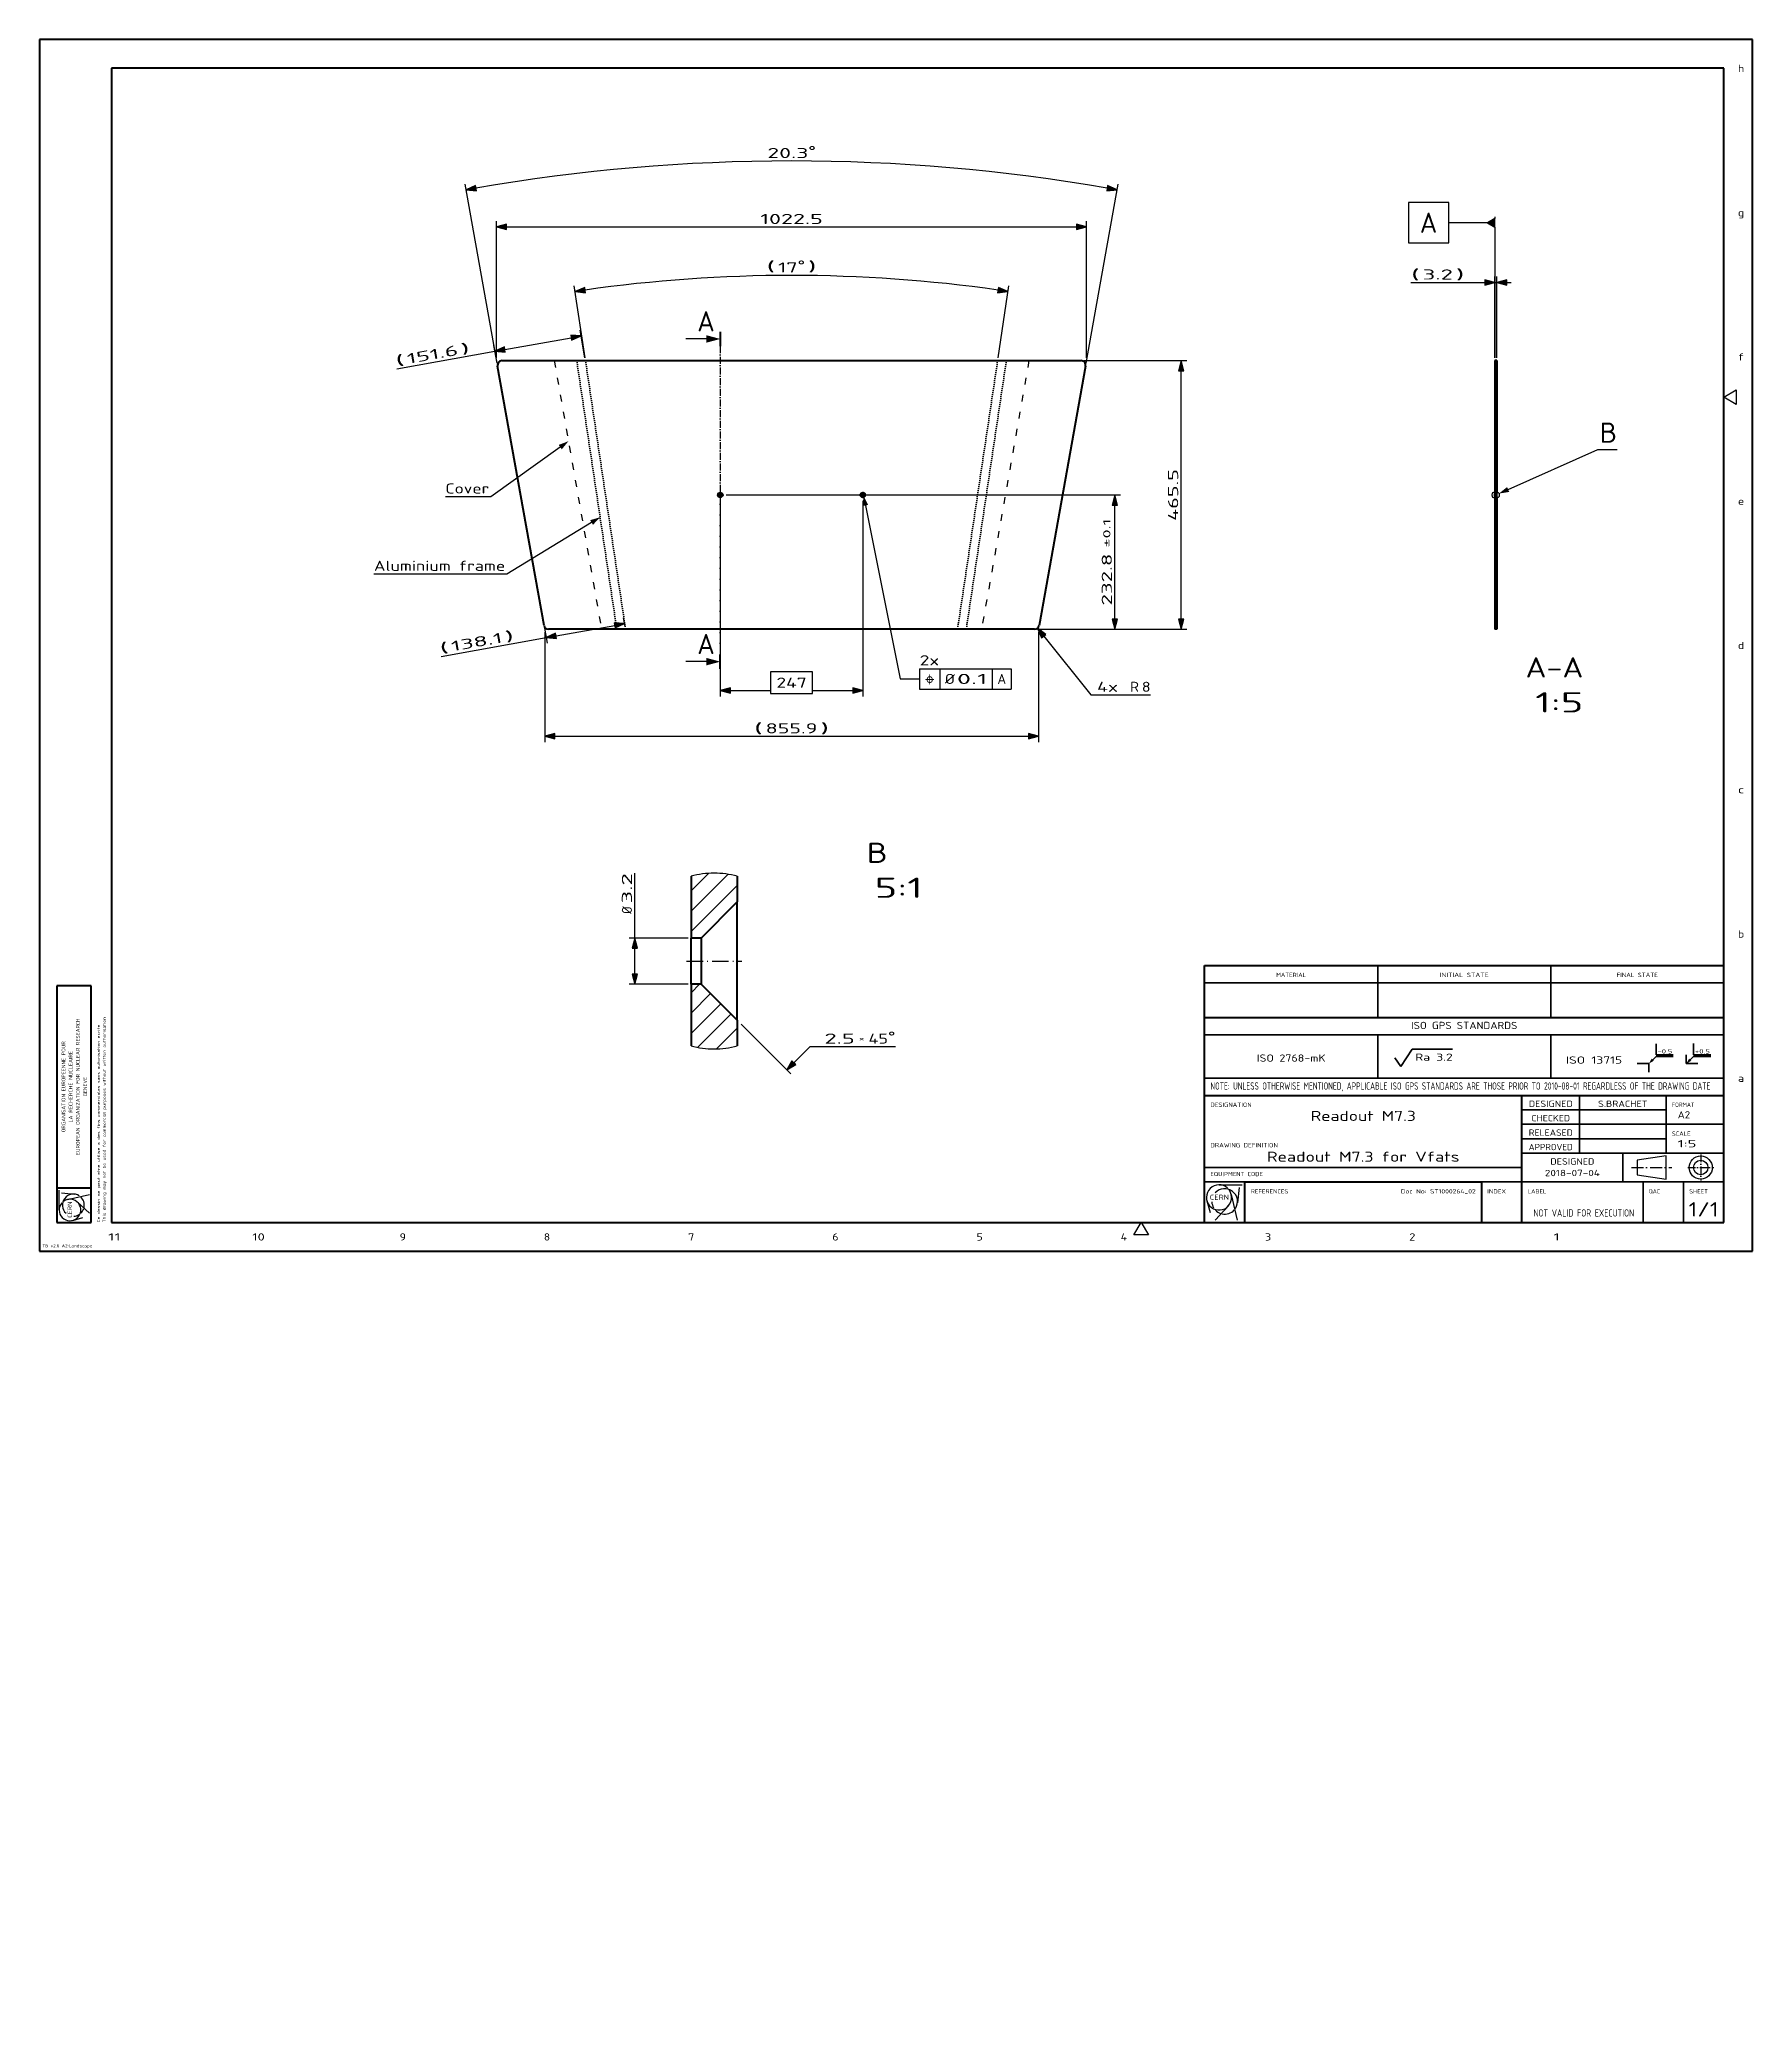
# Model space of a CAD drawing. Extents: x 0 to 594, y -263 to 420.
import ezdxf
from ezdxf.enums import TextEntityAlignment as Align

# ---------------------------------------------------------------- set-up
doc = ezdxf.new("R2010")
doc.units = 0
for name, pattern in [('DASHDOT', [18.5, 12, -3, 0.5, -3]), ('DASHSPACE', [30, 12, -18]), ('DOT', [3.5, 0.5, -3])]:
    doc.linetypes.add(name, pattern=pattern)
doc.layers.get('0').update_dxf_attribs({"lineweight": 13})
doc.styles.add('GDT', font='gdt.shx')
doc.styles.get("Standard").update_dxf_attribs({"font": 'isocp.shx'})
doc.dimstyles.get("Standard").update_dxf_attribs({"dimtxt": 2.5, "dimasz": 2.5, "dimexe": 1.25, "dimexo": 0.625, "dimtad": 1, "dimcen": 2.5, "dimadec": 0, "dimazin": 0, "dimtfac": 1, "dimtmove": 0, "dimatfit": 0, "dimfxl": 1, "dimarcsym": 0})

# ---------------------------------------------------------------- blocks, each defined once
blk = doc.blocks.new('*D67')
at = {"color": 7, "lineweight": 25}
for p, q in [((175.202846, 214.548452), (175.202846, 176.480093)), ((346.375906, 214.548452), (346.375906, 176.480093)), ((178.680184, 178.480093), (342.898568, 178.480093))]:
    blk.add_line(p, q, dxfattribs=at)
for points in [[(178.680184, 179.411831), (175.202846, 178.480093), (178.680184, 177.548354)], [(342.898568, 177.548354), (346.375906, 178.480093), (342.898568, 179.411831)]]:
    blk.add_lwpolyline(points, close=True, dxfattribs=at)
for points in [[(178.680184, 179.411831), (175.202846, 178.480093), (178.680184, 179.411831), (178.680184, 177.548354)], [(342.898568, 177.548354), (346.375906, 178.480093), (342.898568, 177.548354), (342.898568, 179.411831)]]:
    blk.add_solid(points, dxfattribs=at)
for s, p, p2 in [('(', (247.763296, 179.480093), (250.799319, 179.480093)), ('855.9', (251.799319, 179.480093), (269.779433, 179.480093)), (')', (270.779433, 179.480093), (273.815456, 179.480093))]:
    blk.add_text(s, height=3.5, dxfattribs=at).set_placement(p, p2, align=Align.FIT)
blk = doc.blocks.new('*D68')
at = {"color": 7, "lineweight": 25}
for p, q in [((348.219051, 213.192007), (364.574398, 192.857144)), ((364.574398, 192.857144), (385.26849, 192.857144))]:
    blk.add_line(p, q, dxfattribs=at)
blk.add_lwpolyline([(348.945101, 213.775991), (346.039687, 215.901675), (347.493008, 212.608071)], close=True, dxfattribs=at)
blk.add_solid([(348.945101, 213.775991), (346.039687, 215.901675), (348.945101, 213.775991), (347.493008, 212.608071)], dxfattribs=at)
for s, p, p2 in [('4x ', (366.688375, 193.857144), (377.196432, 193.857144)), ('R', (378.196432, 193.857144), (381.232467, 193.857144)), ('8', (382.232467, 193.857144), (385.268478, 193.857144))]:
    blk.add_text(s, height=3.5, dxfattribs=at).set_placement(p, p2, align=Align.FIT)
blk = doc.blocks.new('*D69')
at = {"color": 7, "lineweight": 25}
for p, q in [((158.696078, 307.750845), (147.586788, 369.804312)), ((362.882674, 307.750845), (373.991964, 369.804312))]:
    blk.add_line(p, q, dxfattribs=at)
for points in [[(151.197958, 369.365542), (147.939242, 367.83561), (151.526351, 367.531216)], [(370.052401, 367.531216), (373.63951, 367.83561), (370.380794, 369.365542)]]:
    blk.add_lwpolyline(points, close=True, dxfattribs=at)
blk.add_arc((260.789376, -262.514792), 640.372363, 80.161129, 99.838876, dxfattribs=at)
for points in [[(151.197958, 369.365542), (147.939242, 367.83561), (151.197958, 369.365542), (151.526351, 367.531216)], [(370.052401, 367.531216), (373.63951, 367.83561), (370.052401, 367.531216), (370.380794, 369.365542)]]:
    blk.add_solid(points, dxfattribs=at)
for s, p, p2 in [('20.3', (252.383997, 378.857583), (266.628089, 378.857583)), ('%%d', (266.628089, 379.557583), (269.194756, 379.557583))]:
    blk.add_text(s, height=3.5, dxfattribs=at).set_placement(p, p2, align=Align.FIT)
blk = doc.blocks.new('*D70')
at = {"color": 7, "lineweight": 25}
for p, q in [((158.535378, 309.648452), (158.535378, 357.006167)), ((162.01271, 355.006167), (359.566042, 355.006167)), ((363.043374, 309.648452), (363.043374, 357.006167))]:
    blk.add_line(p, q, dxfattribs=at)
for points in [[(162.01271, 355.937954), (158.535378, 355.006167), (162.01271, 354.074429)], [(359.566042, 354.074429), (363.043374, 355.006167), (359.566042, 355.937954)]]:
    blk.add_lwpolyline(points, close=True, dxfattribs=at)
for points in [[(162.01271, 355.937954), (158.535378, 355.006167), (162.01271, 355.937954), (162.01271, 354.074429)], [(359.566042, 354.074429), (363.043374, 355.006167), (359.566042, 354.074429), (359.566042, 355.937954)]]:
    blk.add_solid(points, dxfattribs=at)
blk.add_text('1022.5', height=3.5, dxfattribs=at).set_placement((249.931307, 356.006167), (271.647445, 356.006167), align=Align.FIT)
blk = doc.blocks.new('*D71')
at = {"color": 7, "lineweight": 25}
for p, q in [((189.198409, 309.637466), (185.468478, 334.595034)), ((332.380343, 309.637466), (336.110274, 334.595034))]:
    blk.add_line(p, q, dxfattribs=at)
for points in [[(189.065511, 334.052456), (185.764095, 332.617007), (189.340957, 332.209438)], [(332.237795, 332.209438), (335.814657, 332.617007), (332.513241, 334.052456)]]:
    blk.add_lwpolyline(points, close=True, dxfattribs=at)
blk.add_arc((260.789376, -169.388889), 507.581201, 81.892527, 98.107471, dxfattribs=at)
for points in [[(189.065511, 334.052456), (185.764095, 332.617007), (189.065511, 334.052456), (189.340957, 332.209438)], [(332.237795, 332.209438), (335.814657, 332.617007), (332.237795, 332.209438), (332.513241, 334.052456)]]:
    blk.add_solid(points, dxfattribs=at)
for s, p, p2 in [('(', (252.083997, 339.542349), (255.120019, 339.542349)), ('17', (256.12002, 339.192349), (262.892066, 339.192349)), ('%%d', (262.892066, 339.892349), (265.458732, 339.892349)), (')', (266.458733, 339.542349), (269.494756, 339.542349))]:
    blk.add_text(s, height=3.5, dxfattribs=at).set_placement(p, p2, align=Align.FIT)
blk = doc.blocks.new('*D72')
at = {"color": 7, "lineweight": 25}
for p, q in [((161.37867, 312.498843), (184.386843, 316.617935)), ((189.169991, 309.632778), (187.457296, 319.199429)), ((123.975228, 305.802603), (157.955758, 311.88605)), ((158.696078, 307.750845), (157.603304, 313.854751))]:
    blk.add_line(p, q, dxfattribs=at)
for points in [[(184.55104, 315.700796), (187.80975, 317.230728), (184.22264, 317.535122)], [(161.214474, 313.41603), (157.955758, 311.88605), (161.542867, 311.581655)]]:
    blk.add_lwpolyline(points, close=True, dxfattribs=at)
for points in [[(184.55104, 315.700796), (187.80975, 317.230728), (184.55104, 315.700796), (184.22264, 317.535122)], [(161.214474, 313.41603), (157.955758, 311.88605), (161.214474, 313.41603), (161.542867, 311.581655)]]:
    blk.add_solid(points, dxfattribs=at)
for s, p, p2 in [(')', (146.45494, 310.842983), (149.443441, 311.378042)), ('(', (123.799007, 306.786929), (126.787508, 307.321987)), ('151.6', (127.771859, 307.498208), (145.470589, 310.666763))]:
    blk.add_text(s, height=3.5, rotation=10.149999, dxfattribs=at).set_placement(p, p2, align=Align.FIT)
blk = doc.blocks.new('*D73')
at = {"color": 7, "lineweight": 25}
for p, q in [((203.083877, 216.532778), (202.55353, 219.495181)), ((139.301449, 206.139517), (175.720064, 212.659438)), ((175.143111, 215.882144), (176.072512, 210.690786)), ((179.142971, 213.272231), (199.483071, 216.913687))]:
    blk.add_line(p, q, dxfattribs=at)
for points in [[(178.978774, 214.189419), (175.720058, 212.659487), (179.307168, 212.355093)], [(199.647268, 215.996548), (202.905978, 217.526479), (199.318868, 217.830874)]]:
    blk.add_lwpolyline(points, close=True, dxfattribs=at)
for points in [[(178.978774, 214.189419), (175.720058, 212.659487), (178.978774, 214.189419), (179.307168, 212.355093)], [(199.647268, 215.996548), (202.905978, 217.526479), (199.647268, 215.996548), (199.318868, 217.830874)]]:
    blk.add_solid(points, dxfattribs=at)
for s, p, p2 in [('138.1', (143.09808, 207.835122), (160.796804, 211.003677)), (')', (161.781155, 211.179897), (164.769668, 211.714956)), ('(', (139.12524, 207.123843), (142.113741, 207.658901))]:
    blk.add_text(s, height=3.5, rotation=10.149999, dxfattribs=at).set_placement(p, p2, align=Align.FIT)
blk = doc.blocks.new('*D74')
at = {"color": 7, "lineweight": 25}
for p, q in [((362.13149, 308.648452), (397.833187, 308.648452)), ((395.833187, 219.025796), (395.833187, 305.171108)), ((346.03691, 215.548452), (397.833187, 215.548452))]:
    blk.add_line(p, q, dxfattribs=at)
for points in [[(396.764938, 305.171108), (395.833187, 308.648452), (394.901437, 305.171108)], [(394.901437, 219.025796), (395.833187, 215.548452), (396.764938, 219.025796)]]:
    blk.add_lwpolyline(points, close=True, dxfattribs=at)
for points in [[(396.764938, 305.171108), (395.833187, 308.648452), (396.764938, 305.171108), (394.901437, 305.171108)], [(394.901437, 219.025796), (395.833187, 215.548452), (394.901437, 219.025796), (396.764938, 219.025796)]]:
    blk.add_solid(points, dxfattribs=at)
blk.add_text('465.5', height=3.5, rotation=90.000003, dxfattribs=at).set_placement((394.833187, 253.108413), (394.833187, 271.088491), align=Align.FIT)
blk = doc.blocks.new('*D75')
at = {"color": 7, "lineweight": 25}
for p, q in [((238.155376, 262.098452), (374.833285, 262.098452)), ((372.833285, 219.025796), (372.833285, 258.621108)), ((346.03691, 215.548452), (374.833285, 215.548452))]:
    blk.add_line(p, q, dxfattribs=at)
for points in [[(373.765035, 258.621108), (372.833285, 262.098452), (371.901534, 258.621108)], [(371.901534, 219.025796), (372.833285, 215.548452), (373.765035, 219.025796)]]:
    blk.add_lwpolyline(points, close=True, dxfattribs=at)
for points in [[(373.765035, 258.621108), (372.833285, 262.098452), (373.765035, 258.621108), (371.901534, 258.621108)], [(371.901534, 219.025796), (372.833285, 215.548452), (371.901534, 219.025796), (373.765035, 219.025796)]]:
    blk.add_solid(points, dxfattribs=at)
for s, height, p, p2 in [('%%p0.1', 2.45, (371.308285, 243.878042), (371.308285, 253.84894)), ('232.8', 3.5, (371.833285, 223.797964), (371.833285, 241.778042))]:
    blk.add_text(s, height=height, rotation=90.000003, dxfattribs=at).set_placement(p, p2, align=Align.FIT)
blk = doc.blocks.new('*D76')
at = {"color": 7, "lineweight": 25}
for p, q in [((236.089376, 260.032437), (236.089376, 192.299185)), ((285.489376, 260.032437), (285.489376, 192.299185)), ((239.566709, 194.299185), (253.535342, 194.299185)), ((268.04341, 194.299185), (282.012043, 194.299185))]:
    blk.add_line(p, q, dxfattribs=at)
for points in [[(253.535342, 200.799185), (253.535342, 193.299185), (268.04341, 193.299185), (268.04341, 200.799185)], [(239.566709, 195.230923), (236.089376, 194.299185), (239.566709, 193.367446)], [(282.012043, 193.367446), (285.489376, 194.299185), (282.012043, 195.230923)]]:
    blk.add_lwpolyline(points, close=True, dxfattribs=at)
for points in [[(239.566709, 195.230923), (236.089376, 194.299185), (239.566709, 195.230923), (239.566709, 193.367446)], [(282.012043, 193.367446), (285.489376, 194.299185), (282.012043, 193.367446), (282.012043, 195.230923)]]:
    blk.add_solid(points, dxfattribs=at)
blk.add_text('247', height=3.5, dxfattribs=at).set_placement((255.535342, 195.299185), (266.04341, 195.299185), align=Align.FIT)
blk = doc.blocks.new('*D83')
at = {"color": 7, "lineweight": 25}
for p, q in [((475.538954, 335.771401), (501.160309, 335.771401)), ((504.637642, 309.648452), (504.637642, 337.771401)), ((504.637642, 335.771401), (505.277642, 335.771401)), ((505.277642, 309.648452), (505.277642, 337.771401)), ((508.754974, 335.771401), (510.277641, 335.771401))]:
    blk.add_line(p, q, dxfattribs=at)
for points in [[(501.160309, 334.839663), (504.637642, 335.771401), (501.160309, 336.70314)], [(508.754974, 336.70314), (505.277642, 335.771401), (508.754974, 334.839663)]]:
    blk.add_lwpolyline(points, close=True, dxfattribs=at)
for points in [[(501.160309, 334.839663), (504.637642, 335.771401), (501.160309, 334.839663), (501.160309, 336.70314)], [(508.754974, 336.70314), (505.277642, 335.771401), (508.754974, 336.70314), (508.754974, 334.839663)]]:
    blk.add_solid(points, dxfattribs=at)
for s, p, p2 in [('(', (475.538954, 336.771401), (478.574977, 336.771401)), ('3.2', (479.574975, 336.771401), (490.083044, 336.771401)), (')', (491.083044, 336.771401), (494.119067, 336.771401))]:
    blk.add_text(s, height=3.5, dxfattribs=at).set_placement(p, p2, align=Align.FIT)
blk = doc.blocks.new('*D90')
at = {"color": 7, "lineweight": 25}
for p, q in [((206.450606, 108.542702), (206.450606, 131.010963)), ((224.93512, 108.542702), (204.450606, 108.542702)), ((206.450606, 96.019508), (206.450606, 105.064919)), ((224.93512, 92.541725), (204.450606, 92.541725))]:
    blk.add_line(p, q, dxfattribs=at)
for points in [[(207.382354, 105.064919), (206.450606, 108.542702), (205.518857, 105.064919)], [(205.518857, 96.019508), (206.450606, 92.541725), (207.382354, 96.019508)]]:
    blk.add_lwpolyline(points, close=True, dxfattribs=at)
for points in [[(207.382354, 105.064919), (206.450606, 108.542702), (207.382354, 105.064919), (205.518857, 105.064919)], [(205.518857, 96.019508), (206.450606, 92.541725), (205.518857, 96.019508), (207.382354, 96.019508)]]:
    blk.add_solid(points, dxfattribs=at)
for s, p, p2 in [('3.2', (205.450605, 120.503151), (205.450605, 131.010963)), ('%%c', (205.450605, 116.936256), (205.450605, 119.502174))]:
    blk.add_text(s, height=3.5, rotation=90.000003, dxfattribs=at).set_placement(p, p2, align=Align.FIT)
blk = doc.blocks.new('BLOCK752')
at = {"color": 7, "lineweight": 25}
blk.add_text('1', height=2.5, dxfattribs=at).set_placement((524.91571, 3.690562), (527.08429, 3.690562), align=Align.FIT)
blk = doc.blocks.new('BLOCK753')
at = {"color": 7, "lineweight": 25}
blk.add_text('2', height=2.5, dxfattribs=at).set_placement((474.91571, 3.690562), (477.08429, 3.690562), align=Align.FIT)
blk = doc.blocks.new('BLOCK754')
at = {"color": 7, "lineweight": 25}
blk.add_text('3', height=2.5, dxfattribs=at).set_placement((424.91571, 3.690562), (427.08429, 3.690562), align=Align.FIT)
blk = doc.blocks.new('BLOCK755')
at = {"color": 7, "lineweight": 25}
blk.add_text('4', height=2.5, dxfattribs=at).set_placement((374.91571, 3.690562), (377.08429, 3.690562), align=Align.FIT)
blk = doc.blocks.new('BLOCK756')
at = {"color": 7, "lineweight": 25}
blk.add_text('5', height=2.5, dxfattribs=at).set_placement((324.91571, 3.690562), (327.08429, 3.690562), align=Align.FIT)
blk = doc.blocks.new('BLOCK757')
at = {"color": 7, "lineweight": 25}
blk.add_text('6', height=2.5, dxfattribs=at).set_placement((274.91571, 3.690562), (277.08429, 3.690562), align=Align.FIT)
blk = doc.blocks.new('BLOCK758')
at = {"color": 7, "lineweight": 25}
blk.add_text('7', height=2.5, dxfattribs=at).set_placement((224.91571, 3.690562), (227.084305, 3.690562), align=Align.FIT)
blk = doc.blocks.new('BLOCK759')
at = {"color": 7, "lineweight": 25}
blk.add_text('8', height=2.5, dxfattribs=at).set_placement((174.91571, 3.690562), (177.084305, 3.690562), align=Align.FIT)
blk = doc.blocks.new('BLOCK760')
at = {"color": 7, "lineweight": 25}
blk.add_text('9', height=2.5, dxfattribs=at).set_placement((124.915703, 3.690562), (127.08429, 3.690562), align=Align.FIT)
blk = doc.blocks.new('BLOCK761')
at = {"color": 7, "lineweight": 25}
blk.add_text('10', height=2.5, dxfattribs=at).set_placement((73.831413, 3.690562), (78.168587, 3.690562), align=Align.FIT)
blk = doc.blocks.new('BLOCK762')
at = {"color": 7, "lineweight": 25}
blk.add_text('11', height=2.5, dxfattribs=at).set_placement((23.831411, 3.690562), (28.168587, 3.690562), align=Align.FIT)
blk = doc.blocks.new('BLOCK763')
at = {"color": 7, "lineweight": 25}
blk.add_text('a', height=2.5, dxfattribs=at).set_placement((588.91571, 58.690563), (591.08429, 58.690563), align=Align.FIT)
blk = doc.blocks.new('BLOCK764')
at = {"color": 7, "lineweight": 25}
blk.add_text('b', height=2.5, dxfattribs=at).set_placement((588.91571, 108.690559), (591.08429, 108.690559), align=Align.FIT)
blk = doc.blocks.new('BLOCK765')
at = {"color": 7, "lineweight": 25}
blk.add_text('c', height=2.5, dxfattribs=at).set_placement((588.91571, 158.690567), (591.08429, 158.690567), align=Align.FIT)
blk = doc.blocks.new('BLOCK766')
at = {"color": 7, "lineweight": 25}
blk.add_text('d', height=2.5, dxfattribs=at).set_placement((588.91571, 208.690567), (591.08429, 208.690567), align=Align.FIT)
blk = doc.blocks.new('BLOCK767')
at = {"color": 7, "lineweight": 25}
blk.add_text('e', height=2.5, dxfattribs=at).set_placement((588.91571, 258.690552), (591.08429, 258.690552), align=Align.FIT)
blk = doc.blocks.new('BLOCK768')
at = {"color": 7, "lineweight": 25}
blk.add_text('f', height=2.5, dxfattribs=at).set_placement((588.91571, 308.690552), (591.08429, 308.690552), align=Align.FIT)
blk = doc.blocks.new('BLOCK769')
at = {"color": 7, "lineweight": 25}
blk.add_text('g', height=2.5, dxfattribs=at).set_placement((588.91571, 358.690552), (591.08429, 358.690552), align=Align.FIT)
blk = doc.blocks.new('BLOCK770')
at = {"color": 7, "lineweight": 25}
blk.add_text('h', height=2.5, dxfattribs=at).set_placement((588.91571, 408.690552), (591.08429, 408.690552), align=Align.FIT)
blk = doc.blocks.new('BLOCK771')
at = {"color": 7, "lineweight": 25}
blk.add_text('ORGANISATION EUROPEENNE POUR', height=1.3, rotation=90.000003, dxfattribs=at).set_placement((9.000001, 41.212677), (9, 72.787323), align=Align.FIT)
blk = doc.blocks.new('BLOCK772')
at = {"color": 7, "lineweight": 25}
blk.add_text('LA RECHERCHE NUCLEAIRE', height=1.3, rotation=90.000003, dxfattribs=at).set_placement((11.500001, 44.595676), (11.5, 69.404327), align=Align.FIT)
blk = doc.blocks.new('BLOCK773')
at = {"color": 7, "lineweight": 25}
blk.add_text('EUROPEAN ORGANIZATION FOR NUCLEAR RESEARCH', height=1.3, rotation=90.000003, dxfattribs=at).set_placement((14.000001, 33.319012), (13.999999, 80.680984), align=Align.FIT)
blk = doc.blocks.new('BLOCK774')
at = {"color": 7, "lineweight": 25}
blk.add_text('GENEVE', height=1.3, rotation=90.000003, dxfattribs=at).set_placement((16.5, 53.617004), (16.5, 60.382999), align=Align.FIT)
blk = doc.blocks.new('BLOCK775')
at = {"color": 7, "lineweight": 25}
blk.add_text('CERN', height=1.542, rotation=90.000003, dxfattribs=at).set_placement((11.322651, 11.542857), (11.322651, 17.230457), align=Align.FIT)
blk = doc.blocks.new('BLOCK776')
at = {"color": 7, "lineweight": 25}
blk.add_text('Ce dessin ne peut etre utilise a des fins commerciales sans autorisation ecrite', height=1, rotation=90.000003, dxfattribs=at).set_placement((21, 10), (20.999996, 78.527374), align=Align.FIT)
blk = doc.blocks.new('BLOCK777')
at = {"color": 7, "lineweight": 25}
blk.add_text('This drawing may not be used for commercial purposes without written authorisation', height=1, rotation=90.000003, dxfattribs=at).set_placement((23, 10), (22.999996, 81.129669), align=Align.FIT)
blk = doc.blocks.new('BLOCK778')
at = {"color": 7, "lineweight": 25}
blk.add_text('TB v2.0 A2:Landscape', height=1, dxfattribs=at).set_placement((1, 1.340058), (18.348705, 1.340058), align=Align.FIT)
blk = doc.blocks.new('BLOCK779')
at = {"color": 7, "lineweight": 25}
blk.add_text('DESIGNATION', height=1.5, dxfattribs=at).set_placement((406, 50), (420.312683, 50), align=Align.FIT)
blk = doc.blocks.new('BLOCK780')
at = {"color": 7, "lineweight": 25}
blk.add_text('Readout M7.3', height=3.5, dxfattribs=at).set_placement((440.783875, 45.143372), (477.216156, 45.143372), align=Align.FIT)
blk = doc.blocks.new('BLOCK781')
at = {"color": 7, "lineweight": 25}
blk.add_text('DRAWING DEFINITION', height=1.5, dxfattribs=at).set_placement((406, 36), (429.420746, 36), align=Align.FIT)
blk = doc.blocks.new('BLOCK782')
at = {"color": 7, "lineweight": 25}
blk.add_text('Readout M7.3 for Vfats', height=3.5, dxfattribs=at).set_placement((425.60376, 31), (492.39624, 31), align=Align.FIT)
blk = doc.blocks.new('BLOCK783')
at = {"color": 7, "lineweight": 25}
blk.add_text('EQUIPMENT CODE', height=1.5, dxfattribs=at).set_placement((406, 26), (424.216125, 26), align=Align.FIT)
blk = doc.blocks.new('BLOCK784')
at = {"color": 7, "lineweight": 25}
blk.add_text('REFERENCES', height=1.5, dxfattribs=at).set_placement((420, 20), (433.011536, 20), align=Align.FIT)
blk = doc.blocks.new('BLOCK785')
at = {"color": 7, "lineweight": 25}
blk.add_text('Doc No: ST1000264_02', height=1.5, dxfattribs=at).set_placement((471.976929, 20), (498, 20), align=Align.FIT)
blk = doc.blocks.new('BLOCK786')
at = {"color": 7, "lineweight": 25}
blk.add_text('INDEX', height=1.5, dxfattribs=at).set_placement((502, 20), (508.505768, 20), align=Align.FIT)
blk = doc.blocks.new('BLOCK787')
at = {"color": 7, "lineweight": 25}
blk.add_text('LABEL', height=1.5, dxfattribs=at).set_placement((516, 20), (522.505737, 20), align=Align.FIT)
blk = doc.blocks.new('BLOCK788')
at = {"color": 7, "lineweight": 25, "width": 0.7}
blk.add_text('NOT VALID FOR EXECUTION', height=2.5, dxfattribs=at).set_placement((518, 12), (552.914246, 12), align=Align.FIT)
blk = doc.blocks.new('BLOCK789')
at = {"color": 7, "lineweight": 25}
blk.add_text('QAC', height=1.5, dxfattribs=at).set_placement((558, 20), (561.903442, 20), align=Align.FIT)
blk = doc.blocks.new('BLOCK790')
at = {"color": 7, "lineweight": 25}
blk.add_text('SHEET', height=1.5, dxfattribs=at).set_placement((572, 20), (578.505737, 20), align=Align.FIT)
blk = doc.blocks.new('BLOCK791')
at = {"color": 7, "lineweight": 25, "width": 0.8}
blk.add_text('1/1', height=5, dxfattribs=at).set_placement((571.79541, 12), (582.204651, 12), align=Align.FIT)
blk = doc.blocks.new('BLOCK792')
at = {"color": 7, "lineweight": 25}
blk.add_text('SCALE', height=1.5, dxfattribs=at).set_placement((566, 40), (572.505737, 40), align=Align.FIT)
blk = doc.blocks.new('BLOCK793')
at = {"color": 7, "lineweight": 25}
blk.add_text('1:5', height=2.5, dxfattribs=at).set_placement((568, 36), (574.505737, 36), align=Align.FIT)
blk = doc.blocks.new('BLOCK794')
at = {"color": 7, "lineweight": 25}
blk.add_text('FORMAT', height=1.5, dxfattribs=at).set_placement((566, 50), (573.806946, 50), align=Align.FIT)
blk = doc.blocks.new('BLOCK795')
at = {"color": 7, "lineweight": 25}
blk.add_text('A2', height=2.5, dxfattribs=at).set_placement((568, 46), (572.337158, 46), align=Align.FIT)
blk = doc.blocks.new('BLOCK796')
at = {"color": 7, "lineweight": 25}
blk.add_text('DESIGNED', height=2.2, dxfattribs=at).set_placement((516.366577, 50), (531.633423, 50), align=Align.FIT)
blk = doc.blocks.new('BLOCK797')
at = {"color": 7, "lineweight": 25}
blk.add_text('S.BRACHET', height=2.2, dxfattribs=at).set_placement((540.412415, 50), (557.587646, 50), align=Align.FIT)
blk = doc.blocks.new('BLOCK798')
at = {"color": 7, "lineweight": 25}
blk.add_text('CHECKED', height=2.2, dxfattribs=at).set_placement((517.32074, 45), (530.67926, 45), align=Align.FIT)
blk = doc.blocks.new('BLOCK799')
at = {"color": 7, "lineweight": 25}
blk.add_text('RELEASED', height=2.2, dxfattribs=at).set_placement((516.366577, 40), (531.633423, 40), align=Align.FIT)
blk = doc.blocks.new('BLOCK800')
at = {"color": 7, "lineweight": 25}
blk.add_text('APPROVED', height=2.2, dxfattribs=at).set_placement((516.366577, 35), (531.633423, 35), align=Align.FIT)
blk = doc.blocks.new('BLOCK801')
at = {"color": 7, "lineweight": 25}
blk.add_text('DESIGNED', height=2.2, dxfattribs=at).set_placement((523.866577, 30), (539.133423, 30), align=Align.FIT)
blk = doc.blocks.new('BLOCK802')
at = {"color": 7, "lineweight": 25}
blk.add_text('2018-07-04', height=2.2, dxfattribs=at).set_placement((521.958191, 26), (541.041748, 26), align=Align.FIT)
blk = doc.blocks.new('BLOCK803')
at = {"color": 7, "lineweight": 25}
blk.add_text('CERN', height=1.8, dxfattribs=at).set_placement((405.799988, 17.788734), (412.439209, 17.788734), align=Align.FIT)
blk = doc.blocks.new('BLOCK804')
at = {"color": 7, "lineweight": 25}
blk.add_text('ISO GPS STANDARDS', height=2.5, dxfattribs=at).set_placement((475.567017, 77), (512.432983, 77), align=Align.FIT)
blk = doc.blocks.new('BLOCK805')
at = {"color": 7, "lineweight": 25, "width": 0.65}
blk.add_text('NOTE: UNLESS OTHERWISE MENTIONED, APPLICABLE ISO GPS STANDARDS ARE THOSE PRIOR TO 2010-08-01 REGARDLESS OF THE DRAWING DATE', height=2.5, dxfattribs=at).set_placement((406, 56), (579.378479, 56), align=Align.FIT)
blk = doc.blocks.new('BLOCK806')
at = {"color": 7, "lineweight": 25}
blk.add_text('ISO 2768-mK', height=2.5, dxfattribs=at).set_placement((422.072754, 65.690559), (445.927216, 65.690559), align=Align.FIT)
blk = doc.blocks.new('BLOCK807')
at = {"color": 7, "lineweight": 25}
blk.add_text('Ra 3.2', height=2.5, dxfattribs=at).set_placement((477, 66), (490.011536, 66), align=Align.FIT)
blk = doc.blocks.new('BLOCK808')
at = {"color": 7, "lineweight": 25}
blk.add_text('ISO 13715', height=2.5, dxfattribs=at).set_placement((529.241333, 65), (548.758606, 65), align=Align.FIT)
blk = doc.blocks.new('BLOCK809')
at = {"color": 7, "lineweight": 25}
blk.add_text('-0.5', height=1.5, dxfattribs=at).set_placement((561, 68.510086), (566.20459, 68.510086), align=Align.FIT)
blk = doc.blocks.new('BLOCK810')
at = {"color": 7, "lineweight": 25}
blk.add_text('+0.5', height=1.5, dxfattribs=at).set_placement((574, 68.510086), (579.20459, 68.510086), align=Align.FIT)
blk = doc.blocks.new('BLOCK811')
at = {"color": 7, "lineweight": 25}
blk.add_text('MATERIAL', height=1.5, dxfattribs=at).set_placement((428.79538, 95), (439.20459, 95), align=Align.FIT)
blk = doc.blocks.new('BLOCK812')
at = {"color": 7, "lineweight": 25}
blk.add_text('INITIAL STATE', height=1.5, dxfattribs=at).set_placement((485.542511, 95), (502.457489, 95), align=Align.FIT)
blk = doc.blocks.new('BLOCK813')
at = {"color": 7, "lineweight": 25}
blk.add_text('FINAL STATE', height=1.5, dxfattribs=at).set_placement((546.843689, 95), (561.156372, 95), align=Align.FIT)
blk = doc.blocks.new('BLOCK814')
at = {"color": 7, "lineweight": 25}
blk.add_line((559.366028, 66.366028), (560.5, 67.5), dxfattribs=at)
blk.add_solid([(559, 66.732056), (558, 65), (559.732056, 66)], dxfattribs=at)
blk = doc.blocks.new('BLOCK815')
at = {"color": 7, "lineweight": 25}
blk.add_line((572.366028, 66.366028), (573.5, 67.5), dxfattribs=at)
blk.add_solid([(572, 66.732056), (571, 65), (572.732056, 66)], dxfattribs=at)
blk = doc.blocks.new('BLOCK816')
at = {"color": 7, "lineweight": 25}
for p, q in [((-147.648148, 2785.619629), (-183.5, 2785.619629)), ((-147.648148, 2226.393555), (-183.5, 2226.393555))]:
    blk.add_line(p, q, dxfattribs=at)
at = {"color": 7, "lineweight": 50}
for p, q in [((-123.5, 2798.119629), (-123.5, 2773.119629)), ((-123.5, 2213.893555), (-123.5, 2238.893555))]:
    blk.add_line(p, q, dxfattribs=at)
at = {"color": 7, "linetype": 'DASHDOT', "lineweight": 25}
blk.add_line((-123.5, 2773.119629), (-123.5, 2238.893555), dxfattribs=at)
at = {"color": 7, "lineweight": 25}
for points in [[(-147.648148, 2779.14917), (-123.5, 2785.619629), (-147.648148, 2792.090088)], [(-147.648148, 2219.923096), (-123.5, 2226.393555), (-147.648148, 2232.864014)]]:
    blk.add_solid(points, dxfattribs=at)
for p, p2 in [((-163.499603, 2798.744873), (-133.139374, 2798.744873)), ((-163.499603, 2239.518555), (-133.139374, 2239.518555))]:
    blk.add_text('A', height=35.000003, dxfattribs=at).set_placement(p, p2, align=Align.FIT)
blk = doc.blocks.new('BLOCK817')
at = {"color": 7, "lineweight": 25}
blk.add_lwpolyline([(-400.993774, 2598.207031), (-521.099426, 2511.765869), (-600, 2511.765869)], dxfattribs=at)
blk.add_solid([(-398.272339, 2594.425781), (-386.881958, 2608.363525), (-403.715179, 2601.988281)], dxfattribs=at)
blk.add_text('Cover', height=17.500002, dxfattribs=at).set_placement((-600, 2517.716797), (-524.099426, 2517.716797), align=Align.FIT)
blk = doc.blocks.new('BLOCK818')
at = {"color": 7, "lineweight": 25}
blk.add_lwpolyline([(-346.659393, 2467.599365), (-493.298279, 2377.765869), (-724, 2377.765869)], dxfattribs=at)
blk.add_solid([(-344.225708, 2463.626709), (-331.833588, 2476.681885), (-349.093048, 2471.571777)], dxfattribs=at)
blk.add_text('Aluminium frame', height=17.500002, dxfattribs=at).set_placement((-724, 2383.716797), (-496.298279, 2383.716797), align=Align.FIT)
blk = doc.blocks.new('BLOCK819')
at = {"color": 7, "linetype": 'DASHDOT', "lineweight": 25, "ltscale": 0.2665}
blk.add_line((128.830002, 2515.25), (118.169998, 2515.25), dxfattribs=at)
at = {"color": 7, "linetype": 'DASHDOT', "lineweight": 25, "ltscale": 0.266504}
blk.add_line((123.5, 2520.580078), (123.5, 2509.919922), dxfattribs=at)
blk = doc.blocks.new('BLOCK820')
at = {"color": 7, "linetype": 'DASHDOT', "lineweight": 25, "ltscale": 0.2665}
blk.add_line((-118.169998, 2515.25), (-128.830002, 2515.25), dxfattribs=at)
at = {"color": 7, "linetype": 'DASHDOT', "lineweight": 25, "ltscale": 0.266504}
blk.add_line((-123.5, 2520.580078), (-123.5, 2509.919922), dxfattribs=at)
blk = doc.blocks.new('BLOCK821')
at = {"color": 7, "lineweight": 25}
for p, q in [((222.000015, 2214.000244), (222.000015, 2179.000244)), ((222.000015, 2214.000244), (380.72049, 2214.000244)), ((257.000031, 2214.000244), (257.000031, 2179.000244)), ((348.040375, 2214.000244), (348.040375, 2179.000244)), ((380.72049, 2214.000244), (380.72049, 2179.000244)), ((222.000015, 2179.000244), (380.72049, 2179.000244))]:
    blk.add_line(p, q, dxfattribs=at)
blk.add_lwpolyline([(128.036652, 2497.071777), (188.000015, 2196.500244), (222.000015, 2196.500244)], dxfattribs=at)
blk.add_solid([(132.605362, 2497.983398), (124.635086, 2514.122559), (123.467941, 2496.1604)], dxfattribs=at)
for s, p, p2 in [('2x', (222.000015, 2219.951172), (255.860245, 2219.951172)), ('%%c', (265.75, 2187.750244), (283.25, 2187.750244)), ('0.1', (286.75, 2187.750244), (339.290344, 2187.750244)), ('A', (356.790344, 2187.750244), (371.970459, 2187.750244))]:
    blk.add_text(s, height=17.500002, dxfattribs=at).set_placement(p, p2, align=Align.FIT)
at = {"color": 7, "lineweight": 25, "style": 'GDT'}
blk.add_text('j', height=17.500002, dxfattribs=at).set_placement((230.750015, 2187.750244), (248.250015, 2187.750244), align=Align.FIT)
blk = doc.blocks.new('BLOCK822')
at = {"color": 7, "lineweight": 50}
for p, q in [((-429.112461, 2289.090194), (-509.585378, 2738.590194)), ((-501.710579, 2748), (501.710579, 2748)), ((509.585378, 2738.590194), (429.112461, 2289.090194)), ((421.237662, 2282.5), (-421.237662, 2282.5))]:
    blk.add_line(p, q, dxfattribs=at)
at = {"color": 7, "linetype": 'DASHSPACE', "lineweight": 25}
for p, q in [((-411.503633, 2748), (-329.423423, 2282.5)), ((411.503633, 2748), (329.423423, 2282.5))]:
    blk.add_line(p, q, dxfattribs=at)
at = {"color": 7, "linetype": 'DOT', "lineweight": 25}
for p, q in [((-372.382388, 2748), (-302.812947, 2282.5)), ((-357.215796, 2748), (-287.646355, 2282.5)), ((357.215796, 2748), (287.646355, 2282.5)), ((372.382388, 2748), (302.812947, 2282.5))]:
    blk.add_line(p, q, dxfattribs=at)
at = {"color": 7, "lineweight": 50}
for centre, radius in [((-123.5, 2515.25), 4.1), ((-123.5, 2515.25), 1.6), ((123.5, 2515.25), 4.1), ((123.5, 2515.25), 1.6)]:
    blk.add_circle(centre, radius, dxfattribs=at)
for centre, start, end in [((-501.710579, 2740), 90, 190.15), ((501.710579, 2740), 349.85, 450), ((-421.237662, 2290.5), 190.15, 270), ((421.237662, 2290.5), 270, 349.85)]:
    blk.add_arc(centre, 8, start, end, dxfattribs=at)
blk = doc.blocks.new('BLOCK823')
at = {"color": 7, "lineweight": 25}
blk.add_lwpolyline([(23.061676, 2524.769775), (178.617981, 2593.768311), (211.97821, 2593.768311)], dxfattribs=at)
blk.add_circle((1.59975, 2515.25), 6.091799, dxfattribs=at)
blk.add_solid([(21.172729, 2529.02832), (7.168335, 2517.719971), (24.950623, 2520.510986)], dxfattribs=at)
blk.add_text('B', height=35.000003, dxfattribs=at).set_placement((181.617981, 2605.720703), (211.97821, 2605.720703), align=Align.FIT)
blk = doc.blocks.new('BLOCK824')
at = {"color": 7, "lineweight": 25}
for s, p, p2 in [('  A-A', (1.6, 2198.933594), (153.401184, 2198.933594)), ('  1:5', (1.6, 2138.414795), (153.401184, 2138.414795))]:
    blk.add_text(s, height=35.000003, dxfattribs=at).set_placement(p, p2, align=Align.FIT)
blk = doc.blocks.new('BLOCK825')
at = {"color": 7, "lineweight": 25}
for p, q in [((-12.990381, 2987), (-80, 2987)), ((0, 2997), (0, 2994.5)), ((0, 2979.5), (0, 2753))]:
    blk.add_line(p, q, dxfattribs=at)
for points in [[(-150, 3022), (-150, 2952), (-80, 2952), (-80, 3022)], [(0, 2994.5), (-12.990381, 2987), (0, 2979.5)]]:
    blk.add_lwpolyline(points, close=True, dxfattribs=at)
blk.add_solid([(0, 2994.5), (-12.990381, 2987), (0, 2994.5), (0, 2979.5)], dxfattribs=at)
at = {"color": 7, "lineweight": 70}
blk.add_text('A', height=35, dxfattribs=at).set_placement((-130.180115, 2969.5), (-99.819885, 2969.5), align=Align.FIT)
blk = doc.blocks.new('BLOCK826')
at = {"color": 7, "lineweight": 50}
for p, q in [((0, 2748), (0, 2516.85)), ((3.2, 2748), (0, 2748)), ((3.2, 2748), (3.2, 2519.35)), ((0.7, 2516.85), (0, 2516.85)), ((0, 2514.482919), (0, 2516.85)), ((0, 2513.65), (0, 2514.482919)), ((0, 2513.65), (0, 2282.5)), ((0.7, 2513.65), (0, 2513.65)), ((0.7, 2516.85), (3.2, 2519.35)), ((0.7, 2516.85), (0.7, 2514.482919)), ((0.7, 2514.482919), (0.7, 2513.65)), ((0.7, 2513.65), (3.2, 2511.15)), ((3.2, 2513.284355), (3.2, 2519.35)), ((3.2, 2511.15), (3.2, 2513.284355)), ((3.2, 2511.15), (3.2, 2282.5)), ((3.2, 2282.5), (0, 2282.5))]:
    blk.add_line(p, q, dxfattribs=at)
blk = doc.blocks.new('BLOCK827')
at = {"color": 7, "lineweight": 25}
for p, q in [((0, 2510.229004), (2.060463, 2512.289551)), ((0, 2474.873779), (3.2, 2478.07373)), ((0, 2439.518311), (3.2, 2442.718506)), ((0, 2404.163086), (3.2, 2407.363037)), ((0, 2368.807617), (3.2, 2372.007813)), ((0, 2333.452393), (3.2, 2336.652344)), ((0, 2298.096924), (3.2, 2301.297119))]:
    blk.add_line(p, q, dxfattribs=at)
blk = doc.blocks.new('BLOCK828')
at = {"color": 7, "lineweight": 25}
for p, q in [((0, 2722.361084), (3.2, 2725.561035)), ((0, 2687.005859), (3.2, 2690.205811)), ((0, 2651.650391), (3.2, 2654.850342)), ((0, 2616.295166), (3.2, 2619.495117)), ((0, 2580.939697), (3.2, 2584.139648)), ((0, 2545.584473), (3.2, 2548.784424))]:
    blk.add_line(p, q, dxfattribs=at)
blk = doc.blocks.new('BLOCK829')
at = {"color": 7, "lineweight": 25}
for s, p, p2 in [('  B', (10, 2522.057373), (13.643229, 2522.057373)), ('  5:1', (10, 2519.636719), (16.072046, 2519.636719))]:
    blk.add_text(s, height=1.4, dxfattribs=at).set_placement(p, p2, align=Align.FIT)
blk = doc.blocks.new('BLOCK830')
at = {"color": 7, "lineweight": 25}
for p, q in [((3.482843, 2510.867188), (6.921068, 2507.428955)), ((7.130018, 2508.203369), (8.255396, 2509.328857)), ((8.255396, 2509.328857), (14.174752, 2509.328857))]:
    blk.add_line(p, q, dxfattribs=at)
blk.add_lwpolyline([(6.998226, 2508.335205), (6.638226, 2507.71167), (7.261764, 2508.071777)], close=True, dxfattribs=at)
blk.add_solid([(6.998226, 2508.335205), (6.638226, 2507.71167), (6.998226, 2508.335205), (7.261764, 2508.071777)], dxfattribs=at)
for s, height, p, p2 in [('%%d', 0.7, (13.661419, 2509.668945), (14.174751, 2509.668945)), ('2.5', 0.7, (9.255396, 2509.528809), (11.35701, 2509.528809)), ('×', 0.35, (11.657009, 2509.703857), (12.00701, 2509.703857)), ('45', 0.7, (12.307009, 2509.528809), (13.661419, 2509.528809))]:
    blk.add_text(s, height=height, dxfattribs=at).set_placement(p, p2, align=Align.FIT)
blk = doc.blocks.new('BLOCK831')
at = {"color": 7, "lineweight": 50}
for p, q in [((0, 2521.127994), (0, 2516.85)), ((3.2, 2521.127858), (3.2, 2519.35)), ((0.7, 2516.85), (3.2, 2519.35)), ((3.2, 2513.284355), (3.2, 2519.35)), ((0, 2514.482919), (0, 2516.85)), ((0.7, 2516.85), (0, 2516.85)), ((0.7, 2516.85), (0.7, 2514.482919)), ((0, 2513.65), (0, 2514.482919)), ((0.7, 2514.482919), (0.7, 2513.65)), ((0, 2513.65), (0, 2509.372006)), ((0.7, 2513.65), (0, 2513.65)), ((0.7, 2513.65), (3.2, 2511.15)), ((3.2, 2511.15), (3.2, 2513.284355)), ((3.2, 2511.15), (3.2, 2509.372142))]:
    blk.add_line(p, q, dxfattribs=at)
at = {"color": 7, "linetype": 'DASHDOT', "lineweight": 25}
for start, end in [(74.770308, 105.224818), (254.775182, 285.229692)]:
    blk.add_arc((1.59975, 2515.25), 6.091799, start, end, dxfattribs=at)
blk = doc.blocks.new('BLOCK832')
at = {"color": 7, "lineweight": 25}
for p, q in [((0, 2520.128662), (1.199953, 2521.328613)), ((0, 2518.714355), (2.549782, 2521.26416)), ((0, 2517.300049), (3.2, 2520.500244))]:
    blk.add_line(p, q, dxfattribs=at)
blk = doc.blocks.new('BLOCK833')
at = {"color": 7, "lineweight": 25}
for p, q in [((0, 2513.057617), (0.5925, 2513.649902)), ((0, 2511.643311), (1.353357, 2512.996582)), ((0, 2510.229004), (2.060463, 2512.289551)), ((0.453839, 2509.268799), (2.76757, 2511.58252)), ((1.762978, 2509.163574), (3.2, 2510.600586))]:
    blk.add_line(p, q, dxfattribs=at)

msp = doc.modelspace()

# ---------------------------------------------------------------- linework, layer by layer
at = {"color": 7, "lineweight": 70}
for p, q in [((594, 420), (0, 420)), ((0, 420), (0, 0)), ((594, 0), (594, 420)), ((584, 410), (25, 410)), ((25, 410), (25, 10)), ((584, 10), (584, 410)), ((18, 92), (6, 92)), ((6, 92), (6, 10)), ((18, 10), (18, 92)), ((6, 22), (18, 22)), ((6, 10), (18, 10)), ((25, 10), (584, 10)), ((0, 0), (594, 0))]:
    msp.add_line(p, q, dxfattribs=at)
at = {"color": 7, "lineweight": 25}
for p, q in [((584, 296), (588.33, 298.5)), ((588.33, 293.5), (584, 296)), ((588.33, 298.5), (588.33, 293.5)), ((564, 33), (554, 31.5)), ((554, 31.5), (554, 26.5)), ((564, 25), (564, 33)), ((6.857143, 14.285714), (6.857143, 21.142857)), ((409, 23), (417, 23)), ((415.959, 22.024), (415.387, 16.769)), ((554, 26.5), (564, 25)), ((7.693714, 20.250571), (12.198, 19.760286)), ((9.755143, 17.934571), (17.4, 19.685714)), ((13.130571, 17.05), (17.4, 13.145714)), ((404.791, 17.454), (405.91, 13.45)), ((412.225, 15.681), (407.67, 10.7)), ((413.257, 19.619), (415.3, 10.7)), ((11.610857, 10.678), (15.042857, 11.637143)), ((379.5, 5.67), (382, 10)), ((382, 10), (384.5, 5.67)), ((384.5, 5.67), (379.5, 5.67))]:
    msp.add_line(p, q, dxfattribs=at)
at = {"color": 7, "linetype": 'DASHDOT', "lineweight": 25, "ltscale": 0.019203}
msp.add_line((504.573532, 262.098452), (505.341652, 262.098452), dxfattribs=at)
at = {"color": 7, "linetype": 'DASHDOT', "lineweight": 25, "ltscale": 0.480075}
msp.add_line((224.33237, 100.542213), (243.53537, 100.542213), dxfattribs=at)
at = {"color": 7, "lineweight": 50}
for p, q in [((404, 81), (404, 99)), ((404, 99), (584, 99)), ((404, 54), (404, 81)), ((404, 81), (584, 81)), ((404, 10), (404, 54)), ((404, 54), (584, 54)), ((514, 10), (514, 54)), ((418, 10), (418, 24)), ((418, 24), (500, 24)), ((500, 24), (500, 10))]:
    msp.add_line(p, q, dxfattribs=at)
at = {"color": 7, "lineweight": 35}
for p, q in [((404, 99), (584, 99)), ((464, 81), (464, 99)), ((524, 81), (524, 99)), ((404, 93), (584, 93)), ((404, 75), (584, 75)), ((464, 60), (464, 75)), ((472, 64), (476, 70)), ((476, 70), (490, 70)), ((524, 60), (524, 75)), ((560.5, 68), (560.5, 71.9)), ((573.5, 68), (573.5, 72)), ((470, 67), (472, 64)), ((554, 65), (558, 65)), ((558, 65), (558, 62)), ((566.5, 68), (560.5, 68)), ((566.5, 67.5), (560.5, 67.5)), ((571, 68), (571, 65)), ((571, 65), (575, 65)), ((579.5, 68), (573.5, 68)), ((579.5, 67.5), (573.5, 67.5)), ((404, 60), (584, 60)), ((514, 49), (564, 49)), ((534, 34), (534, 54)), ((564, 34), (564, 54)), ((514, 44), (584, 44)), ((514, 39), (564, 39)), ((404, 29), (514, 29)), ((514, 24), (514, 34)), ((514, 34), (584, 34)), ((549, 24), (549, 34)), ((404, 24), (584, 24)), ((556, 10), (556, 24)), ((570, 10), (570, 24))]:
    msp.add_line(p, q, dxfattribs=at)
at = {"color": 7, "linetype": 'DASHDOT', "lineweight": 25, "ltscale": 0.35}
msp.add_line((552, 29), (566, 29), dxfattribs=at)
at = {"color": 7, "linetype": 'DASHDOT', "lineweight": 25, "ltscale": 0.225}
for p, q in [((571.5, 29), (580.5, 29)), ((576, 33.5), (576, 24.5))]:
    msp.add_line(p, q, dxfattribs=at)
at = {"color": 7, "lineweight": 25}
for radius in [4, 2.5]:
    msp.add_circle((576, 29), radius, dxfattribs=at)
for centre, radius, start, end in [((409, 18.63), 4.37, 47.876, 394.911), ((10.602857, 14.285714), 3.745714, 137.876, 484.911)]:
    msp.add_arc(centre, radius, start, end, dxfattribs=at)
for centre, major_axis, start_param, end_param in [((410.959, 17.243), (4.454, 0), 5.7102635269, 8.6835889873), ((11.791714, 15.964857), (0, 3.817714), 5.7102635269, 8.6835889873), ((11.791714, 15.964857), (0, 3.817714), 4.506283049, 5.5609506094), ((11.791714, 15.964857), (0, 3.817714), 3.9037779379, 4.3817363536), ((410.959, 17.243), (4.454, 0), 3.1706174791, 3.673115224), ((410.959, 17.243), (4.454, 0), 3.9037779379, 4.3817363536), ((410.959, 17.243), (4.454, 0), 4.506283049, 5.5609506094), ((11.791714, 15.964857), (0, 3.817714), 3.1706174791, 3.673115224)]:
    msp.add_ellipse(centre, major_axis=major_axis, ratio=0.991917, start_param=start_param, end_param=end_param, dxfattribs=at)

# ---------------------------------------------------------------- block references
at = {"lineweight": 0}
for name in ['BLOCK770', 'BLOCK769', 'BLOCK768', 'BLOCK767', 'BLOCK766', 'BLOCK765', 'BLOCK764', 'BLOCK811', 'BLOCK812', 'BLOCK813', 'BLOCK773', 'BLOCK776', 'BLOCK777', 'BLOCK804', 'BLOCK771', 'BLOCK772', 'BLOCK807', 'BLOCK809', 'BLOCK810', 'BLOCK806', 'BLOCK808', 'BLOCK814', 'BLOCK815', 'BLOCK774', 'BLOCK805', 'BLOCK763', 'BLOCK779', 'BLOCK780', 'BLOCK796', 'BLOCK797', 'BLOCK794', 'BLOCK795', 'BLOCK799', 'BLOCK798', 'BLOCK792', 'BLOCK781', 'BLOCK782', 'BLOCK800', 'BLOCK793', 'BLOCK783', 'BLOCK802', 'BLOCK801', 'BLOCK784', 'BLOCK785', 'BLOCK786', 'BLOCK787', 'BLOCK789', 'BLOCK790', 'BLOCK775', 'BLOCK803', 'BLOCK788', 'BLOCK791', 'BLOCK778', 'BLOCK762', 'BLOCK761', 'BLOCK760', 'BLOCK759', 'BLOCK758', 'BLOCK757', 'BLOCK756', 'BLOCK755', 'BLOCK754', 'BLOCK753', 'BLOCK752']:
    msp.add_blockref(name, (0, 0), dxfattribs=at)
for name, p, xscale, yscale, zscale in [('BLOCK825', (504.637642, -240.951548), 0.2, 0.2, 0.2), ('BLOCK816', (260.789376, -240.951548), 0.2, 0.2, 0.2), ('BLOCK822', (260.789376, -240.951548), 0.2, 0.2, 0.2), ('BLOCK826', (504.637642, -240.951548), 0.2, 0.2, 0.2), ('BLOCK828', (504.637642, -240.951548), 0.2, 0.2, 0.2), ('BLOCK823', (504.637642, -240.951548), 0.2, 0.2, 0.2), ('BLOCK817', (260.789376, -240.951548), 0.2, 0.2, 0.2), ('BLOCK820', (260.789376, -240.951548), 0.2, 0.2, 0.2), ('BLOCK819', (260.789376, -240.951548), 0.2, 0.2, 0.2), ('BLOCK821', (260.789376, -240.951548), 0.2, 0.2, 0.2), ('BLOCK827', (504.637642, -240.951548), 0.2, 0.2, 0.2), ('BLOCK818', (260.789376, -240.951548), 0.2, 0.2, 0.2), ('BLOCK824', (504.637642, -240.951548), 0.2, 0.2, 0.2), ('BLOCK829', (225.93512, -12475.707787), 5, 5, 5), ('BLOCK831', (225.93512, -12475.707787), 5, 5, 5), ('BLOCK832', (225.93512, -12475.707787), 5, 5, 5), ('BLOCK833', (225.93512, -12475.707787), 5, 5, 5), ('BLOCK830', (225.93512, -12475.707787), 5, 5, 5)]:
    msp.add_blockref(name, p, dxfattribs=dict(at, xscale=xscale, yscale=yscale, zscale=zscale))

# ---------------------------------------------------------------- dimensions: what is measured, and where the dimension line sits
at = {"color": 0, "lineweight": 0}
dim = msp.add_angular_dim_2l(base=(298.581588, 376.741421), line1=((260.789376, -262.514792), (362.706452, 306.766491)), line2=((260.789376, -262.514792), (158.872301, 306.766491)), dimstyle='STANDARD', override={"dimtxsty": 'STANDARD'}, dxfattribs=at)
dim.commit()
dim.dimension.update_dxf_attribs({"geometry": '*D69', "text_midpoint": (260.789376, 377.857566), "dimtype": 162})
for base, p1, p2, angle, picture, middle, dimtype in [((363.043375, 355.006185), (158.535377, 308.648452), (363.043375, 308.648452), 0, '*D70', (260.789376, 355.006185), 161), ((395.833186, 308.648452), (345.036908, 215.548452), (361.131492, 308.648452), 89.999523, '*D74', (395.833186, 262.098452), 160), ((285.489376, 194.299188), (236.089376, 261.032452), (285.489376, 261.032452), 0, '*D76', (260.789376, 194.299188), 161)]:
    dim = msp.add_linear_dim(base=base, p1=p1, p2=p2, angle=angle, dimstyle='STANDARD', override={"dimlfac": 5, "dimtxsty": 'STANDARD'}, dxfattribs=at)
    dim.commit()
    dim.dimension.update_dxf_attribs({"geometry": picture, "text_midpoint": middle, "dimtype": dimtype, "oblique_angle": 89.999523})
dim = msp.add_angular_dim_2l(base=(285.879543, 337.571831), line1=((260.789376, -169.388888), (332.232535, 308.648452)), line2=((260.789376, -169.388888), (189.346217, 308.648452)), text='(<>)', dimstyle='STANDARD', override={"dimtxsty": 'STANDARD'}, dxfattribs=at)
dim.commit()
dim.dimension.update_dxf_attribs({"geometry": '*D71', "text_midpoint": (260.789376, 338.192324), "dimtype": 162})
for base, p1, p2, angle, text, override, picture, middle, dimtype in [((504.637642, 335.771401), (505.277642, 308.648452), (504.637642, 308.648452), 180, '(<>)', {"dimlfac": 5, "dimtxsty": 'STANDARD'}, '*D83', (484.82901, 335.771401), 161), ((157.955758, 311.886049), (189.346217, 308.648452), (158.872301, 306.766491), 190.148992, '(<>)', {"dimlfac": 5, "dimtxsty": 'STANDARD'}, '*D72', (136.797443, 308.098127), 160), ((372.833284, 215.548452), (237.155376, 262.098452), (345.036908, 215.548452), 269.998569, '<>{}{%%p0.1}', {"dimlfac": 5, "dimtxsty": 'STANDARD', "dimtp": 0.1, "dimtm": 0.1}, '*D75', (372.833284, 238.823452), 160), ((175.720058, 212.659465), (203.260105, 215.548452), (174.966884, 216.866491), 190.148992, '(<>)', {"dimlfac": 5, "dimtxsty": 'STANDARD'}, '*D73', (152.123673, 208.43506), 160), ((346.375903, 178.48009), (175.202849, 215.548452), (346.375903, 215.548452), 0, '(<>)', {"dimlfac": 5, "dimtxsty": 'STANDARD'}, '*D67', (260.789376, 178.48009), 161), ((206.450605, 108.542213), (225.93512, 92.542213), (225.93512, 108.542213), 90, '%%c<>', {"dimlfac": 0.2, "dimtxsty": 'STANDARD'}, '*D90', (206.450605, 123.973534), 161)]:
    dim = msp.add_linear_dim(base=base, p1=p1, p2=p2, angle=angle, text=text, dimstyle='STANDARD', override=override, dxfattribs=at)
    dim.commit()
    dim.dimension.update_dxf_attribs({"geometry": picture, "text_midpoint": middle, "dimtype": dimtype, "oblique_angle": 89.999523})
dim = msp.add_radius_dim(center=(345.036908, 217.148452), mpoint=(346.039686, 215.901681), text='4x <>', dimstyle='STANDARD', override={"dimlfac": 5, "dimtxsty": 'STANDARD'}, dxfattribs=at)
dim.commit()
dim.dimension.update_dxf_attribs({"geometry": '*D68', "text_midpoint": (367.710853, 188.957519), "dimtype": 164})

doc.saveas('drawing.dxf')
